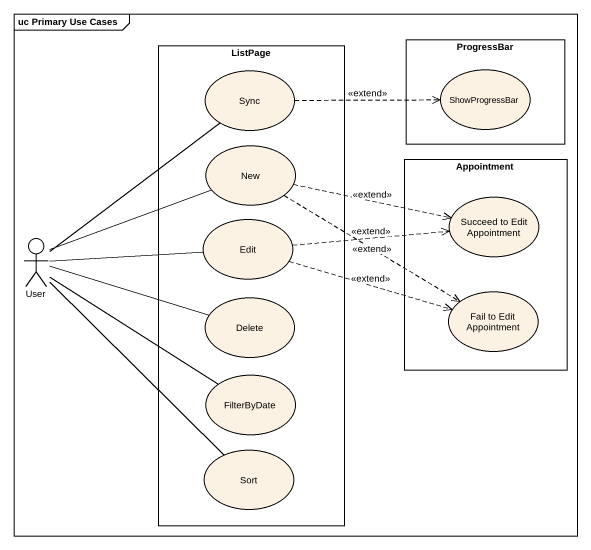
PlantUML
@startuml
mainframe uc Primary Use Cases
rectangle ListPage {
  usecase Sync
  usecase New
  usecase Edit
  usecase Delete
  usecase FilterByDate
  usecase Sort
}
rectangle ProgressBar {
  usecase ShowProgressBar
}
rectangle Appointment {
  usecase "Succeed to Edit Appointment" as Succeed_to_Edit_Appointment
  usecase "Fail to Edit Appointment" as Fail_to_Edit_Appointment
}
actor User
Sync .right.> ShowProgressBar : <<extend>>
New .right.> Succeed_to_Edit_Appointment : <<extend>>
New ..> Fail_to_Edit_Appointment : <<extend>>
User -up- Sync
User -right- New
User -right- Edit
User -right- Delete
User -right- FilterByDate
User -- Sort
Edit .right.> Succeed_to_Edit_Appointment : <<extend>>
Edit .right.> Fail_to_Edit_Appointment : <<extend>>
@enduml
